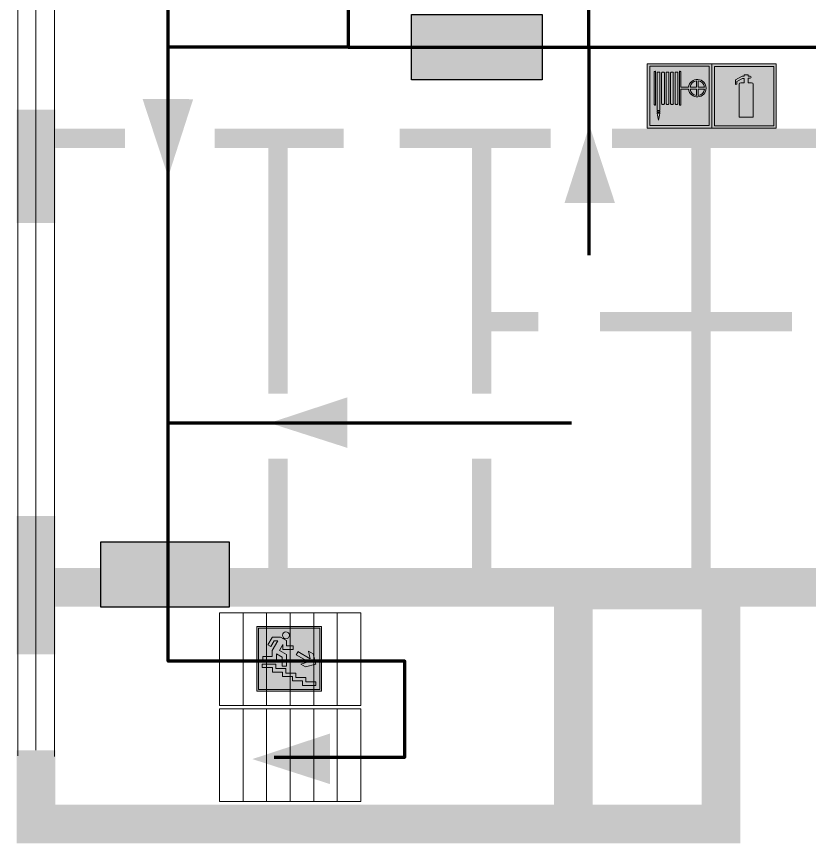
# Model space of a CAD drawing. Header units: millimetres. Extents: x 13810 to 67229, y 12374 to 21950.
# Drawn here: x 29179.5 to 29277.9, y 13869 to 13971.6 of the extents above; entities that cross this region are included whole.
import ezdxf

# ---------------------------------------------------------------- set-up
doc = ezdxf.new("R2010")
doc.units = ezdxf.units.MM
doc.layers.add('План_Штампы', color=7, linetype='Continuous')

# ---------------------------------------------------------------- blocks, each defined once
blk = doc.blocks.new('A$C7B4425F7')
at = {"true_color": 0xffffff}
blk.add_hatch(color=7, dxfattribs=at).paths.add_polyline_path([(0, 0), (-16, 0), (-16, -8), (0, -8)])
h = blk.add_hatch(color=126)
h.paths.add_polyline_path([(-0.2, -0.2), (-15.8, -0.2), (-15.8, -7.8), (-0.2, -7.8)])
h.paths.add_polyline_path([(-11.76, -2.03), (-11.76, -3.66), (-11.17, -3.66, -0.568275), (-11.17, -6.18), (-12.58, -6.18), (-12.58, -2.03)], flags=16)
h.paths.add_polyline_path([(-13.33, -4.12, -0.495768), (-13.59, -6.18), (-15.03, -6.18), (-15.03, -2.03), (-13.59, -2.03, -0.487973)], flags=16)
h.paths.add_polyline_path([(-10.25, -2.03), (-9.48, -2.03), (-9.48, -6.18), (-10.25, -6.18)], flags=16)
h.paths.add_polyline_path([(-13.84, -3.69), (-14.24, -3.69), (-14.24, -3.03), (-13.9, -3.03, -0.692621)], flags=0)
h.paths.add_polyline_path([(-9.15, -2.03), (-8.4, -2.03), (-8.04, -3.07), (-7.68, -2.03), (-6.93, -2.03), (-7.64, -4.1), (-6.93, -6.18), (-7.68, -6.18), (-8.04, -5.14), (-8.4, -6.18), (-9.15, -6.18), (-8.44, -4.1)], flags=16)
h.paths.add_polyline_path([(-11.76, -4.46), (-11.42, -4.46, -0.692621), (-11.36, -5.12), (-11.76, -5.12)], flags=0)
h.paths.add_polyline_path([(-13.9, -5.2), (-14.24, -5.2), (-14.24, -4.55), (-13.84, -4.55, -0.708038)], flags=0)
edge = h.paths.add_edge_path(flags=16)
edge.add_ellipse((-5.51, -4.08), major_axis=(0, 2.05), ratio=0.586184, start_angle=0, end_angle=360)
edge = h.paths.add_edge_path(flags=0)
edge.add_ellipse((-5.51, -4.08), major_axis=(0, 1.14), ratio=0.454828, start_angle=0, end_angle=360)
h.paths.add_polyline_path([(-4.13, -4.96, 0.377264), (-3.48, -4.52, 0.0555), (-3.16, -2.03), (-1.66, -2.03), (-1.66, -4.96), (-0.96, -4.96), (-0.96, -7.01), (-1.75, -7.01), (-1.75, -6.18), (-3.3, -6.18), (-3.3, -7.02), (-4.13, -7.02)], flags=16)
h.paths.add_polyline_path([(-2.73, -2.91), (-2.28, -2.91), (-2.28, -4.96), (-3.05, -4.96, 0.079136)], flags=0)
at = {"color": 126}
blk.add_lwpolyline([(-16, -8), (0, -8), (0, 0), (-16, 0)], close=True, dxfattribs=at)
blk = doc.blocks.new('вниз')
at = {"lineweight": 0, "true_color": 0xffffff}
h = blk.add_hatch(color=7, dxfattribs=at)
h.dxf.hatch_style = 1
h.paths.add_polyline_path([(40994.51, -4472.22), (40986.51, -4472.22), (40986.51, -4480.22), (40994.51, -4480.22)])
h.paths.add_polyline_path([(40994.31, -4472.42), (40994.31, -4480.01), (40986.71, -4480.01), (40986.71, -4472.42)], flags=16)
h.paths.add_polyline_path([(40988.43, -4473.53), (40989.43, -4473.53), (40990.19, -4473.96), (40990.19, -4474.6), (40991, -4474.6), (40991, -4475.06), (40989.73, -4475.06), (40989.73, -4474.46), (40989.3, -4475.18), (40990.17, -4475.7), (40990.17, -4477.11), (40989.63, -4477.11), (40989.63, -4476.01), (40988.94, -4475.59), (40988.94, -4476.46), (40988.94, -4476.46), (40987.47, -4476.46), (40987.26, -4476.46), (40987.26, -4475.92), (40988.4, -4475.92), (40988.4, -4475.2), (40989.1, -4473.99), (40988.66, -4473.99), (40988.24, -4474.7), (40987.86, -4474.47), (40988.41, -4473.56)], flags=0)
h.paths.add_polyline_path([(40990.55, -4473.29, -1), (40989.69, -4473.29, -1)], flags=0)
h.paths.add_polyline_path([(40988.85, -4476.89), (40988.85, -4477.43), (40990.1, -4477.43), (40990.1, -4477.99), (40991.34, -4477.99), (40991.34, -4478.54), (40992.59, -4478.54), (40992.59, -4479.09), (40993.83, -4479.09), (40993.83, -4479.52), (40992.17, -4479.52), (40992.17, -4478.97), (40990.91, -4478.97), (40990.91, -4478.41), (40989.68, -4478.41), (40989.68, -4477.86), (40988.43, -4477.86), (40988.43, -4477.31), (40987.6, -4477.31), (40987.18, -4477.31), (40987.18, -4476.89)], flags=0)
h.paths.add_polyline_path([(40991.61, -4475.33), (40993.12, -4476.2), (40992.9, -4475.27), (40993.48, -4475.6), (40993.83, -4476.88), (40992.56, -4477.22), (40991.97, -4476.88), (40992.9, -4476.61), (40991.38, -4475.74), (40991.58, -4475.39)], flags=0)
h.paths.add_polyline_path([(40990.19, -4473.96), (40989.43, -4473.53), (40988.43, -4473.53), (40988.41, -4473.56), (40987.86, -4474.47), (40988.24, -4474.7), (40988.66, -4473.99), (40989.1, -4473.99), (40988.4, -4475.2), (40988.4, -4475.92), (40987.26, -4475.92), (40987.26, -4476.46), (40987.47, -4476.46), (40988.94, -4476.46), (40988.94, -4476.27), (40988.94, -4475.59), (40989.63, -4476.01), (40989.63, -4477.11), (40990.17, -4477.11), (40990.17, -4475.7), (40989.3, -4475.18), (40989.73, -4474.46), (40989.73, -4475.06), (40991, -4475.06), (40991, -4474.6), (40990.19, -4474.6)], flags=0)
h.paths.add_polyline_path([(40990.55, -4473.29, 1), (40989.69, -4473.29, 1)], flags=0)
h.paths.add_polyline_path([(40991.61, -4475.33), (40991.58, -4475.39), (40991.38, -4475.74), (40992.9, -4476.61), (40991.97, -4476.88), (40992.56, -4477.22), (40993.83, -4476.88), (40993.48, -4475.6), (40992.9, -4475.27), (40993.12, -4476.2)], flags=0)
h.paths.add_polyline_path([(40990.1, -4477.43), (40988.85, -4477.43), (40988.85, -4476.89), (40987.18, -4476.89), (40987.18, -4477.31), (40987.6, -4477.31), (40988.43, -4477.31), (40988.43, -4477.86), (40989.68, -4477.86), (40989.68, -4478.41), (40990.91, -4478.41), (40990.91, -4478.97), (40992.17, -4478.97), (40992.17, -4479.52), (40993.83, -4479.52), (40993.83, -4479.09), (40992.59, -4479.09), (40992.59, -4478.54), (40991.34, -4478.54), (40991.34, -4477.99), (40990.1, -4477.99)], flags=0)
at = {"lineweight": 0}
h = blk.add_hatch(color=126, dxfattribs=at)
h.dxf.hatch_style = 1
h.paths.add_polyline_path([(40994.31, -4472.42), (40986.71, -4472.42), (40986.71, -4480.01), (40994.31, -4480.01)])
h.paths.add_polyline_path([(40988.43, -4473.53), (40989.43, -4473.53), (40990.19, -4473.96), (40990.19, -4474.6), (40991, -4474.6), (40991, -4475.06), (40989.73, -4475.06), (40989.73, -4474.46), (40989.3, -4475.18), (40990.17, -4475.7), (40990.17, -4477.11), (40989.63, -4477.11), (40989.63, -4476.01), (40988.94, -4475.59), (40988.94, -4476.46), (40988.94, -4476.46), (40987.47, -4476.46), (40987.26, -4476.46), (40987.26, -4475.92), (40988.4, -4475.92), (40988.4, -4475.2), (40989.1, -4473.99), (40988.66, -4473.99), (40988.24, -4474.7), (40987.86, -4474.47), (40988.41, -4473.56)], flags=16)
h.paths.add_polyline_path([(40990.55, -4473.29, -1), (40989.69, -4473.29, -1)], flags=16)
h.paths.add_polyline_path([(40988.85, -4476.89), (40988.85, -4477.43), (40990.1, -4477.43), (40990.1, -4477.99), (40991.34, -4477.99), (40991.34, -4478.54), (40992.59, -4478.54), (40992.59, -4479.09), (40993.83, -4479.09), (40993.83, -4479.52), (40992.17, -4479.52), (40992.17, -4478.97), (40990.91, -4478.97), (40990.91, -4478.41), (40989.68, -4478.41), (40989.68, -4477.86), (40988.43, -4477.86), (40988.43, -4477.31), (40987.6, -4477.31), (40987.18, -4477.31), (40987.18, -4476.89)], flags=16)
h.paths.add_polyline_path([(40991.61, -4475.33), (40993.12, -4476.2), (40992.9, -4475.27), (40993.48, -4475.6), (40993.83, -4476.88), (40992.56, -4477.22), (40991.97, -4476.88), (40992.9, -4476.61), (40991.38, -4475.74), (40991.58, -4475.39)], flags=16)
at = {"lineweight": 0, "true_color": 0xffffff}
h = blk.add_hatch(color=7, dxfattribs=at)
h.dxf.hatch_style = 1
h.paths.add_polyline_path([(40989.73, -4474.46), (40989.73, -4475.06), (40991, -4475.06), (40991, -4474.6), (40990.19, -4474.6), (40990.19, -4473.96), (40989.43, -4473.53), (40988.43, -4473.53), (40988.41, -4473.56), (40987.86, -4474.47), (40988.24, -4474.7), (40988.66, -4473.99), (40989.1, -4473.99), (40988.4, -4475.2), (40988.4, -4475.92), (40987.26, -4475.92), (40987.26, -4476.46), (40987.47, -4476.46), (40988.94, -4476.46), (40988.94, -4475.59), (40989.63, -4476.01), (40989.63, -4477.11), (40990.17, -4477.11), (40990.17, -4475.7), (40989.3, -4475.18)])
h.paths.add_polyline_path([(40989.69, -4473.29, 1), (40990.55, -4473.29, 1)])
h.paths.add_polyline_path([(40991.61, -4475.33), (40991.58, -4475.39), (40991.38, -4475.74), (40992.9, -4476.61), (40991.97, -4476.88), (40992.56, -4477.22), (40993.83, -4476.88), (40993.48, -4475.6), (40992.9, -4475.27), (40993.12, -4476.2)])
h.paths.add_polyline_path([(40990.1, -4477.43), (40988.85, -4477.43), (40988.85, -4476.89), (40987.18, -4476.89), (40987.18, -4477.31), (40987.6, -4477.31), (40988.43, -4477.31), (40988.43, -4477.86), (40989.68, -4477.86), (40989.68, -4478.41), (40990.91, -4478.41), (40990.91, -4478.97), (40992.17, -4478.97), (40992.17, -4479.52), (40993.83, -4479.52), (40993.83, -4479.09), (40992.59, -4479.09), (40992.59, -4478.54), (40991.34, -4478.54), (40991.34, -4477.99), (40990.1, -4477.99)])
at = {"color": 126, "lineweight": 0}
for points in [[(40986.51, -4472.22), (40994.51, -4472.22), (40994.51, -4480.22), (40986.51, -4480.22)], [(40986.71, -4472.42), (40994.31, -4472.42), (40994.31, -4480.01), (40986.71, -4480.01)]]:
    blk.add_lwpolyline(points, close=True, dxfattribs=at)
for points in [[(40987.47, -4476.46), (40987.26, -4476.46), (40987.26, -4475.92), (40988.4, -4475.92), (40988.4, -4475.2), (40989.1, -4473.99), (40988.66, -4473.99), (40988.24, -4474.7), (40987.86, -4474.47), (40988.41, -4473.56), (40988.43, -4473.53), (40989.43, -4473.53), (40990.19, -4473.96), (40990.19, -4474.6), (40991, -4474.6), (40991, -4475.06), (40989.73, -4475.06), (40989.73, -4474.46), (40989.3, -4475.18), (40990.17, -4475.7), (40990.17, -4477.11), (40989.63, -4477.11), (40989.63, -4476.01), (40988.94, -4475.59), (40988.94, -4476.46)], [(40991.58, -4475.39), (40991.38, -4475.74), (40992.9, -4476.61), (40991.97, -4476.88), (40992.56, -4477.22), (40993.83, -4476.88), (40993.48, -4475.6), (40992.9, -4475.27), (40993.12, -4476.2), (40991.61, -4475.33), (40991.58, -4475.39)], [(40987.6, -4477.31), (40987.18, -4477.31), (40987.18, -4476.89), (40988.85, -4476.89), (40988.85, -4477.43), (40990.1, -4477.43), (40990.1, -4477.99), (40991.34, -4477.99), (40991.34, -4478.54), (40992.59, -4478.54), (40992.59, -4479.09), (40993.83, -4479.09), (40993.83, -4479.52), (40992.17, -4479.52), (40992.17, -4478.97), (40990.91, -4478.97), (40990.91, -4478.41), (40989.68, -4478.41), (40989.68, -4477.86), (40988.43, -4477.86), (40988.43, -4477.31), (40987.6, -4477.31)], [(40987.47, -4476.46), (40988.94, -4476.46), (40988.94, -4476.27)]]:
    blk.add_lwpolyline(points, dxfattribs=at)
blk.add_circle((40990.12, -4473.29), 0.432, dxfattribs=at)
blk = doc.blocks.new('A$C32E8229D')
at = {"true_color": 0xffffff}
blk.add_hatch(color=7, dxfattribs=at).paths.add_polyline_path([(0, 0), (0, -8), (16, -8), (16, 0)])
h = blk.add_hatch(color=126)
h.paths.add_polyline_path([(0.2, -0.2), (15.8, -0.2), (15.8, -7.8), (0.2, -7.8)])
h.paths.add_polyline_path([(13.49, -2.05), (12.08, -2.05), (11.37, -2.63, 0.162397), (11.29, -2.84), (11.29, -3.63), (10.35, -3.63), (10.35, -4.05), (11.68, -4.05), (11.68, -3.48), (12.26, -4.28), (11.29, -5.1), (11.29, -6.78), (11.85, -6.78), (11.85, -5.44), (12.8, -4.64), (12.8, -5.94), (14.46, -5.94), (14.46, -5.39), (13.45, -5.39), (13.45, -3.97), (12.46, -2.59), (13.15, -2.59), (13.69, -3.34), (14.18, -3)], flags=16)
h.paths.add_polyline_path([(10.74, -1.82, 1), (11.8, -1.82, 1)], flags=16)
h.paths.add_polyline_path([(9.39, -3.59), (5.99, -3.59), (6.56, -3.03), (5.91, -3.03), (5.1, -3.83), (5.91, -4.64), (6.56, -4.64), (5.99, -4.09), (9.39, -4.09)], flags=16)
h.paths.add_polyline_path([(4.29, -1.08), (1.72, -1.08), (1.72, -6.6), (4.29, -6.6)], flags=16)
at = {"color": 126}
blk.add_lwpolyline([(16, -8), (0, -8), (0, 0), (16, 0)], close=True, dxfattribs=at)
blk = doc.blocks.new('A$C37112FD5')
at = {"true_color": 0xf5f5ff}
h = blk.add_hatch(color=7, dxfattribs=at)
h.dxf.hatch_style = 1
h.paths.add_polyline_path([(12.8, -7.4), (0, -7.4), (0, -20.2), (12.8, -20.2)])
h.paths.add_polyline_path([(12.29, -7.91), (12.29, -19.69), (0.51, -19.69), (0.51, -7.91)], flags=16)
h.paths.add_polyline_path([(4.98, -9.04, -0.42597), (5.17, -9.22), (5.17, -12.25), (5.17, -15.29, -0.432244), (4.98, -15.47), (4.83, -15.47, -0.42597), (4.64, -15.29), (4.64, -12.25), (4.64, -9.22, -0.432244), (4.83, -9.04)], flags=0)
h.paths.add_polyline_path([(4.28, -9.22), (4.28, -12.25), (4.28, -15.29, -0.432244), (4.09, -15.47), (3.94, -15.47, -0.42597), (3.75, -15.29), (3.75, -12.25), (3.75, -9.22, -0.432244), (3.94, -9.04), (4.09, -9.04, -0.42597)], flags=0)
h.paths.add_polyline_path([(5.72, -9.04), (5.87, -9.04, -0.42597), (6.06, -9.22), (6.06, -12.25), (6.06, -15.29, -0.432244), (5.87, -15.47), (5.72, -15.47, -0.42597), (5.53, -15.29), (5.53, -12.25), (5.53, -9.22, -0.432244)], flags=0)
h.paths.add_polyline_path([(6.42, -8.9), (6.5, -8.9, -0.42597), (6.69, -9.08), (6.69, -12.03), (8.21, -12.03, -15.824349), (8.21, -12.47), (6.69, -12.47), (6.69, -15.42, -0.432244), (6.5, -15.6), (6.42, -15.6)], flags=0)
h.paths.add_polyline_path([(3.39, -9.22), (3.39, -12.25), (3.39, -15.29, -0.432244), (3.2, -15.47), (3.05, -15.47, -0.42597), (2.85, -15.29), (2.85, -12.25), (2.85, -9.22, -0.432244), (3.05, -9.04), (3.2, -9.04, -0.42597)], flags=0)
h.paths.add_polyline_path([(2.5, -9.22), (2.5, -16.71), (1.96, -16.71), (1.96, -9.22, -0.432244), (2.15, -9.04), (2.31, -9.04, -0.42597)], flags=0)
h.paths.add_polyline_path([(1.61, -8.9), (1.61, -15.6), (1.57, -15.6, -0.42597), (1.37, -15.42), (1.37, -12.03), (1.37, -9.09, -0.432244), (1.57, -8.9)], flags=0)
h.paths.add_polyline_path([(9.76, -10.81), (9.76, -12.03), (8.49, -12.03, -0.336371)], flags=0)
h.paths.add_polyline_path([(8.49, -12.47), (9.76, -12.47), (9.76, -13.7, -0.336371)], flags=0)
h.paths.add_polyline_path([(10.11, -10.81, -0.336371), (11.38, -12.03), (10.11, -12.03)], flags=0)
h.paths.add_polyline_path([(10.11, -12.47), (11.38, -12.47, -0.336371), (10.11, -13.7)], flags=0)
h.paths.add_polyline_path([(2.5, -16.84), (2.5, -17.05), (1.97, -17.05), (1.97, -16.84)], flags=0)
h.paths.add_polyline_path([(2.5, -17.24, -0.033778), (2.24, -18.6, -0.033778), (1.97, -17.24)], flags=0)
h = blk.add_hatch(color=242)
h.dxf.hatch_style = 1
h.paths.add_polyline_path([(12.29, -7.91), (0.51, -7.91), (0.51, -19.69), (12.29, -19.69)])
h.paths.add_polyline_path([(6.42, -15.6), (6.42, -8.9), (6.5, -8.9, -0.42597), (6.69, -9.08), (6.69, -12.03), (8.21, -12.03, -15.824349), (8.21, -12.47), (6.69, -12.47), (6.69, -15.42, -0.432244), (6.5, -15.6)], flags=16)
h.paths.add_polyline_path([(5.87, -15.47), (5.72, -15.47, -0.42597), (5.53, -15.29), (5.53, -12.25), (5.53, -9.22, -0.432244), (5.72, -9.04), (5.87, -9.04, -0.42597), (6.06, -9.22), (6.06, -12.25), (6.06, -15.29, -0.432244)], flags=16)
h.paths.add_polyline_path([(4.98, -15.47), (4.83, -15.47, -0.42597), (4.64, -15.29), (4.64, -12.25), (4.64, -9.22, -0.432244), (4.83, -9.04), (4.98, -9.04, -0.42597), (5.17, -9.22), (5.17, -12.25), (5.17, -15.29, -0.432244)], flags=16)
h.paths.add_polyline_path([(4.09, -15.47), (3.94, -15.47, -0.42597), (3.75, -15.29), (3.75, -12.25), (3.75, -9.22, -0.432244), (3.94, -9.04), (4.09, -9.04, -0.42597), (4.28, -9.22), (4.28, -12.25), (4.28, -15.29, -0.432244)], flags=16)
h.paths.add_polyline_path([(3.2, -15.47), (3.05, -15.47, -0.42597), (2.85, -15.29), (2.85, -12.25), (2.85, -9.22, -0.432244), (3.05, -9.04), (3.2, -9.04, -0.42597), (3.39, -9.22), (3.39, -12.25), (3.39, -15.29, -0.432244)], flags=16)
h.paths.add_polyline_path([(2.5, -17.05), (1.97, -17.05), (1.97, -16.84), (2.5, -16.84)], flags=16)
h.paths.add_polyline_path([(2.5, -17.24, -0.033778), (2.24, -18.6, -0.033778), (1.97, -17.24)], flags=16)
h.paths.add_polyline_path([(2.5, -16.71), (1.96, -16.71), (1.96, -9.22, -0.432244), (2.15, -9.04), (2.31, -9.04, -0.42597), (2.5, -9.22)], flags=16)
h.paths.add_polyline_path([(1.61, -15.6), (1.57, -15.6, -0.42597), (1.37, -15.42), (1.37, -12.03), (1.37, -9.09, -0.432244), (1.57, -8.9), (1.61, -8.9)], flags=16)
h.paths.add_polyline_path([(8.49, -12.47), (9.76, -12.47), (9.76, -13.7, -0.336371)], flags=0)
h.paths.add_polyline_path([(10.11, -13.7), (10.11, -12.47), (11.38, -12.47, -0.336371)], flags=0)
h.paths.add_polyline_path([(8.49, -12.03, -0.336371), (9.76, -10.81), (9.76, -12.03)], flags=0)
h.paths.add_polyline_path([(10.11, -12.03), (10.11, -10.81, -0.336371), (11.38, -12.03)], flags=0)
h = blk.add_hatch(color=7, dxfattribs=at)
h.dxf.hatch_style = 1
h.paths.add_polyline_path([(1.61, -8.9), (1.57, -8.9, 0.432244), (1.37, -9.09), (1.37, -12.03), (1.37, -15.42, 0.42597), (1.57, -15.6), (1.61, -15.6)])
h.paths.add_polyline_path([(2.5, -9.22, 0.42597), (2.31, -9.04), (2.15, -9.04, 0.432244), (1.96, -9.22), (1.96, -16.71), (2.5, -16.71)])
h.paths.add_polyline_path([(2.5, -16.84), (1.97, -16.84), (1.97, -17.05), (2.5, -17.05)])
h.paths.add_polyline_path([(2.5, -17.24), (1.97, -17.24, 0.033778), (2.24, -18.6, 0.033778)])
h.paths.add_polyline_path([(3.39, -12.25), (3.39, -9.22, 0.42597), (3.2, -9.04), (3.05, -9.04, 0.432244), (2.85, -9.22), (2.85, -12.25), (2.85, -15.29, 0.42597), (3.05, -15.47), (3.2, -15.47, 0.432244), (3.39, -15.29)])
h.paths.add_polyline_path([(4.28, -12.25), (4.28, -9.22, 0.42597), (4.09, -9.04), (3.94, -9.04, 0.432244), (3.75, -9.22), (3.75, -12.25), (3.75, -15.29, 0.42597), (3.94, -15.47), (4.09, -15.47, 0.432244), (4.28, -15.29)])
h.paths.add_polyline_path([(5.17, -12.25), (5.17, -9.22, 0.42597), (4.98, -9.04), (4.83, -9.04, 0.432244), (4.64, -9.22), (4.64, -12.25), (4.64, -15.29, 0.42597), (4.83, -15.47), (4.98, -15.47, 0.432244), (5.17, -15.29)])
h.paths.add_polyline_path([(6.06, -12.25), (6.06, -9.22, 0.42597), (5.87, -9.04), (5.72, -9.04, 0.432244), (5.53, -9.22), (5.53, -12.25), (5.53, -15.29, 0.42597), (5.72, -15.47), (5.87, -15.47, 0.432244), (6.06, -15.29)])
h.paths.add_polyline_path([(6.69, -12.47), (8.21, -12.47, 15.824349), (8.21, -12.03), (6.69, -12.03), (6.69, -9.08, 0.42597), (6.5, -8.9), (6.42, -8.9), (6.42, -15.6), (6.5, -15.6, 0.432244), (6.69, -15.42)])
h.paths.add_polyline_path([(8.49, -12.47), (9.76, -12.47), (9.76, -13.7, -0.336371)], flags=16)
h.paths.add_polyline_path([(8.49, -12.03, -0.336371), (9.76, -10.81), (9.76, -12.03)], flags=16)
h.paths.add_polyline_path([(10.11, -12.47), (11.38, -12.47, -0.336371), (10.11, -13.7)], flags=16)
h.paths.add_polyline_path([(10.11, -12.03), (10.11, -10.81, -0.336371), (11.38, -12.03)], flags=16)
h = blk.add_hatch(color=242)
h.dxf.hatch_style = 1
h.paths.add_polyline_path([(9.76, -10.81, 0.336371), (8.49, -12.03), (9.76, -12.03)])
h.paths.add_polyline_path([(10.11, -10.81), (10.11, -12.03), (11.38, -12.03, 0.336371)])
h.paths.add_polyline_path([(11.38, -12.47), (10.11, -12.47), (10.11, -13.7, 0.336371)])
h.paths.add_polyline_path([(9.76, -12.47), (8.49, -12.47, 0.336371), (9.76, -13.7)])
at = {"color": 242, "lineweight": 5}
for p, q in [((0, -20.2), (0, -7.4)), ((0, -7.4), (12.8, -7.4)), ((12.8, -20.2), (12.8, -7.4)), ((1.37, -12.03), (1.37, -9.08)), ((1.57, -8.9), (1.61, -8.9)), ((1.61, -8.9), (1.61, -15.6)), ((1.96, -16.71), (1.96, -9.22)), ((2.15, -9.04), (2.31, -9.04)), ((2.5, -16.71), (2.5, -9.22)), ((2.85, -12.25), (2.85, -9.22)), ((3.05, -9.04), (3.2, -9.04)), ((3.39, -12.25), (3.39, -9.22)), ((3.75, -12.25), (3.75, -9.22)), ((3.94, -9.04), (4.09, -9.04)), ((4.28, -12.25), (4.28, -9.22)), ((4.64, -12.25), (4.64, -9.22)), ((4.83, -9.04), (4.98, -9.04)), ((5.17, -12.25), (5.17, -9.22)), ((5.53, -12.25), (5.53, -9.22)), ((5.72, -9.04), (5.87, -9.04)), ((6.06, -12.25), (6.06, -9.22)), ((6.42, -8.9), (6.42, -15.6)), ((6.5, -8.9), (6.42, -8.9)), ((6.69, -12.03), (6.69, -9.08)), ((9.76, -10.81), (9.76, -12.03)), ((10.11, -10.81), (10.11, -12.03)), ((1.37, -12.03), (1.37, -15.42)), ((2.85, -12.25), (2.85, -15.29)), ((3.39, -12.25), (3.39, -15.29)), ((3.75, -12.25), (3.75, -15.29)), ((4.28, -12.25), (4.28, -15.29)), ((4.64, -12.25), (4.64, -15.29)), ((5.17, -12.25), (5.17, -15.29)), ((5.53, -12.25), (5.53, -15.29)), ((6.06, -12.25), (6.06, -15.29)), ((8.21, -12.03), (6.69, -12.03)), ((8.21, -12.47), (6.69, -12.47)), ((6.69, -12.47), (6.69, -15.42)), ((9.76, -12.03), (8.49, -12.03)), ((9.76, -12.47), (8.49, -12.47)), ((9.76, -12.47), (9.76, -13.7)), ((11.38, -12.03), (10.11, -12.03)), ((11.38, -12.47), (10.11, -12.47)), ((10.11, -12.47), (10.11, -13.7)), ((1.57, -15.6), (1.61, -15.6)), ((3.05, -15.47), (3.2, -15.47)), ((3.94, -15.47), (4.09, -15.47)), ((4.83, -15.47), (4.98, -15.47)), ((5.72, -15.47), (5.87, -15.47)), ((6.42, -15.6), (6.5, -15.6)), ((1.96, -16.71), (2.5, -16.71)), ((1.97, -16.84), (2.5, -16.84)), ((1.97, -17.05), (1.97, -16.84)), ((2.5, -17.05), (1.97, -17.05)), ((1.97, -17.24), (2.5, -17.24)), ((2.5, -16.84), (2.5, -17.05)), ((0, -20.2), (12.8, -20.2))]:
    blk.add_line(p, q, dxfattribs=at)
blk.add_lwpolyline([(0.51, -7.91), (12.29, -7.91), (12.29, -19.69), (0.51, -19.69)], close=True, dxfattribs=at)
for centre, radius, start, end in [((1.56, -9.09), 0.182, 87.1027, 180.6071), ((2.15, -9.22), 0.182, 87.1027, 180.6071), ((2.32, -9.22), 0.182, 359.3929, 92.8973), ((3.04, -9.22), 0.182, 87.1027, 180.6071), ((3.21, -9.22), 0.182, 359.3929, 92.8973), ((3.93, -9.22), 0.182, 87.1027, 180.6071), ((4.1, -9.22), 0.182, 359.3929, 92.8973), ((4.82, -9.22), 0.182, 87.1027, 180.6071), ((4.99, -9.22), 0.182, 359.3929, 92.8973), ((5.71, -9.22), 0.182, 87.1027, 180.6071), ((5.88, -9.22), 0.182, 359.3929, 92.8973), ((6.51, -9.09), 0.182, 359.3929, 92.8973), ((9.93, -12.25), 1.74, 187.2319, 172.7681), ((9.93, -12.25), 1.46, 96.9927, 171.3585), ((9.93, -12.25), 1.46, 8.6415, 83.0073), ((9.93, -12.25), 1.46, 188.6415, 263.0073), ((9.93, -12.25), 1.46, 276.9927, 351.3585), ((1.56, -15.42), 0.182, 179.3929, 272.8973), ((3.04, -15.29), 0.182, 179.3929, 272.8973), ((3.21, -15.29), 0.182, 267.1027, 0.6071), ((3.93, -15.29), 0.182, 179.3929, 272.8973), ((4.1, -15.29), 0.182, 267.1027, 0.6071), ((4.82, -15.29), 0.182, 179.3929, 272.8973), ((4.99, -15.29), 0.182, 267.1027, 0.6071), ((5.71, -15.29), 0.182, 179.3929, 272.8973), ((5.88, -15.29), 0.182, 267.1027, 0.6071), ((6.51, -15.42), 0.182, 267.1027, 0.6071), ((12.17, -15.98), 10.27, 187.041, 194.7793), ((-7.7, -15.98), 10.27, 345.2207, 352.959)]:
    blk.add_arc(centre, radius, start, end, dxfattribs=at)
blk = doc.blocks.new('A$C3AD82952')
at = {"true_color": 0xf5f5ff}
h = blk.add_hatch(color=7, dxfattribs=at)
h.dxf.hatch_style = 1
h.paths.add_polyline_path([(8.21, 8.73, 0.414214), (7.89, 9.05), (7.22, 9.05), (7.22, 9.92), (7.59, 9.92, 1), (7.57, 10.36), (7.22, 10.36), (7.22, 10.6), (6.43, 10.6), (6.43, 10.36), (6.01, 10.36), (4.74, 9.59), (4.74, 8.69), (4.98, 8.73), (4.98, 9.26), (6.12, 9.91), (6.43, 9.91), (6.43, 9.05), (5.76, 9.05, 0.414214), (5.44, 8.73), (5.44, 2.2), (8.21, 2.2)], flags=0)
h.paths.add_polyline_path([(12.8, 12.8), (0, 12.8), (0, 0), (12.8, 0)])
h.paths.add_polyline_path([(0.51, 12.29), (12.29, 12.29), (12.29, 0.51), (0.51, 0.51)], flags=16)
h.paths.add_polyline_path([(4.74, 9.59), (6.01, 10.36), (6.43, 10.36), (6.43, 10.6), (7.22, 10.6), (7.22, 10.36), (7.59, 10.36, -0.94586), (7.59, 9.92), (7.22, 9.92), (7.22, 9.05), (7.89, 9.05, -0.414214), (8.21, 8.73), (8.21, 2.2), (5.44, 2.2), (5.44, 8.73, -0.414214), (5.76, 9.05), (6.43, 9.05), (6.43, 9.91), (6.12, 9.91), (4.98, 9.26), (4.98, 8.73), (4.74, 8.69)], flags=0)
h = blk.add_hatch(color=242)
h.dxf.hatch_style = 1
h.paths.add_polyline_path([(12.29, 12.29), (0.51, 12.29), (0.51, 0.51), (12.29, 0.51)])
h.paths.add_polyline_path([(4.74, 8.69), (4.74, 9.59), (6.01, 10.36), (6.43, 10.36), (6.43, 10.6), (7.22, 10.6), (7.22, 10.36), (7.59, 10.36, -0.94586), (7.59, 9.92), (7.22, 9.92), (7.22, 9.05), (7.89, 9.05, -0.414214), (8.21, 8.73), (8.21, 2.2), (5.44, 2.2), (5.44, 8.73, -0.414214), (5.76, 9.05), (6.43, 9.05), (6.43, 9.91), (6.12, 9.91), (4.98, 9.26), (4.98, 8.73)], flags=16)
h = blk.add_hatch(color=7, dxfattribs=at)
h.dxf.hatch_style = 1
h.paths.add_polyline_path([(8.21, 8.73, 0.414214), (7.89, 9.05), (7.22, 9.05), (7.22, 9.92), (7.59, 9.92, 1), (7.57, 10.36), (7.22, 10.36), (7.22, 10.6), (6.43, 10.6), (6.43, 10.36), (6.01, 10.36), (4.74, 9.59), (4.74, 8.69), (4.98, 8.73), (4.98, 9.26), (6.12, 9.91), (6.43, 9.91), (6.43, 9.05), (5.76, 9.05, 0.414214), (5.44, 8.73), (5.44, 2.2), (8.21, 2.2)])
at = {"color": 242, "lineweight": 5}
for p, q in [((0, 0), (0, 12.8)), ((0, 12.8), (12.8, 12.8)), ((12.8, 0), (12.8, 12.8)), ((6.01, 10.36), (4.74, 9.59)), ((4.98, 9.26), (6.12, 9.91)), ((6.01, 10.36), (6.43, 10.36)), ((6.12, 9.91), (6.43, 9.91)), ((7.22, 10.6), (6.43, 10.6)), ((6.43, 10.6), (6.43, 10.36)), ((6.43, 9.91), (6.43, 9.05)), ((7.22, 10.36), (7.22, 10.6)), ((7.59, 10.36), (7.22, 10.36)), ((7.22, 9.05), (7.22, 9.92)), ((7.59, 9.92), (7.22, 9.92)), ((4.74, 9.59), (4.74, 8.69)), ((4.74, 8.69), (4.98, 8.73)), ((4.98, 8.73), (4.98, 9.26)), ((5.44, 2.2), (5.44, 8.73)), ((5.76, 9.05), (6.43, 9.05)), ((7.89, 9.05), (7.22, 9.05)), ((8.21, 2.2), (8.21, 8.73)), ((5.44, 2.2), (8.21, 2.2)), ((0, 0), (12.8, 0))]:
    blk.add_line(p, q, dxfattribs=at)
blk.add_lwpolyline([(0.51, 12.29), (12.29, 12.29), (12.29, 0.51), (0.51, 0.51)], close=True, dxfattribs=at)
for centre, radius, start, end in [((7.58, 10.14), 0.223, 273.1875, 86.8125), ((5.76, 8.73), 0.32, 90, 180), ((7.89, 8.73), 0.32, 0, 90)]:
    blk.add_arc(centre, radius, start, end, dxfattribs=at)

msp = doc.modelspace()

# ---------------------------------------------------------------- linework, layer by layer
at = {"color": 126, "lineweight": 100, "true_color": 0x008754}
for points in [[(29211.45, 13879.67), (29227.69, 13879.67), (29227.69, 13891.61), (29198.34, 13891.61), (29198.34, 14034.33)], [(29220.64, 14034.33), (29220.64, 13967.78), (29198.34, 13967.78)], [(29250.5, 13967.78), (29250.5, 14034.33)], [(29220.64, 13967.78), (29424.54, 13967.78)], [(29250.5, 13967.78), (29250.5, 13941.99)], [(29198.34, 13921.16), (29248.36, 13921.16)]]:
    msp.add_lwpolyline(points, dxfattribs=at)
at = {"lineweight": 0}
for points in [[(29181.92, 13880.54), (29181.92, 13991.97)], [(29179.66, 13879.87), (29179.66, 13991.31)], [(29184.21, 13879.78), (29184.21, 13991.21)]]:
    msp.add_lwpolyline(points, dxfattribs=at)
for points, const_width in [([(29181.92, 13945.98), (29181.92, 13960.02)], 4.8), ([(29180.91, 13956.49), (29192.97, 13956.49)], 2.4), ([(29204.08, 13956.49), (29220.08, 13956.49)], 2.4), ([(29211.94, 13956.49), (29211.94, 13924.79)], 2.4), ([(29227.03, 13956.49), (29245.77, 13956.49)], 2.4), ([(29237.22, 13956.49), (29237.22, 13924.79)], 2.4), ([(29253.35, 13956.49), (29280.09, 13956.49)], 2.4), ([(29264.42, 13956.49), (29264.42, 13902.92)], 2.4), ([(29237.22, 13933.71), (29244.24, 13933.71)], 2.4), ([(29251.89, 13933.71), (29275.69, 13933.71)], 2.4), ([(29211.94, 13900.76), (29211.94, 13916.72)], 2.4), ([(29237.22, 13900.76), (29237.22, 13916.72)], 2.4), ([(29181.92, 13892.45), (29181.92, 13909.62)], 4.8), ([(29181.92, 13900.76), (29194.2, 13900.76)], 4.8), ([(29248.58, 13900.44), (29248.58, 13871.38), (29181.92, 13871.38), (29181.92, 13880.54)], 4.8), ([(29419.72, 13900.76), (29202.82, 13900.76)], 4.8)]:
    msp.add_lwpolyline(points, dxfattribs=dict(at, const_width=const_width))
at = {"lineweight": 0, "const_width": 4.8}
msp.add_lwpolyline([(29248.58, 13900.44), (29266.88, 13900.44), (29266.88, 13871.38), (29248.58, 13871.38)], close=True, dxfattribs=at)
at = {"lineweight": 0}
for points in [[(29204.69, 13897.59), (29207.61, 13897.59), (29207.61, 13886.11), (29204.69, 13886.11)], [(29207.61, 13897.59), (29210.53, 13897.59), (29210.53, 13886.11), (29207.61, 13886.11)], [(29210.53, 13897.59), (29213.46, 13897.59), (29213.46, 13886.11), (29210.53, 13886.11)], [(29213.46, 13897.59), (29216.38, 13897.59), (29216.38, 13886.11), (29213.46, 13886.11)], [(29216.38, 13897.59), (29219.3, 13897.59), (29219.3, 13886.11), (29216.38, 13886.11)], [(29219.3, 13897.59), (29222.22, 13897.59), (29222.22, 13886.11), (29219.3, 13886.11)], [(29204.69, 13885.67), (29207.61, 13885.67), (29207.61, 13874.18), (29204.69, 13874.18)], [(29207.61, 13885.67), (29210.53, 13885.67), (29210.53, 13874.18), (29207.61, 13874.18)], [(29210.53, 13885.67), (29213.46, 13885.67), (29213.46, 13874.18), (29210.53, 13874.18)], [(29213.46, 13885.67), (29216.38, 13885.67), (29216.38, 13874.18), (29213.46, 13874.18)], [(29216.38, 13885.67), (29219.3, 13885.67), (29219.3, 13874.18), (29216.38, 13874.18)], [(29219.3, 13885.67), (29222.22, 13885.67), (29222.22, 13874.18), (29219.3, 13874.18)]]:
    msp.add_lwpolyline(points, close=True, dxfattribs=at)
at = {"layer": 'План_Штампы', "color": 126, "true_color": 0x008754}
for points in [[(29195.15, 13961.35), (29201.42, 13961.34), (29198.32, 13951.71)], [(29253.74, 13948.44), (29247.47, 13948.45), (29250.57, 13958.07)], [(29220.54, 13924.34), (29220.53, 13918.07), (29210.9, 13921.16)], [(29218.39, 13882.62), (29218.38, 13876.35), (29208.76, 13879.45)]]:
    msp.add_solid(points, dxfattribs=at)

# ---------------------------------------------------------------- block references
for name, p, xscale, yscale, zscale in [('A$C37112FD5', (29257.74, 13970.36), 0.6249984004534781, 0.6249984004534781, 0.6249984004534781), ('A$C3AD82952', (29265.74, 13957.73), 0.625, 0.625, 0.625)]:
    msp.add_blockref(name, p, dxfattribs=dict(xscale=xscale, yscale=yscale, zscale=zscale))
at = {"color": 126, "true_color": 0x008754}
msp.add_blockref('вниз', (-11777.19, 18368.11), dxfattribs=at)
at = {"layer": 'План_Штампы', "color": 126, "true_color": 0x008754, "xscale": 1.012510887696, "yscale": 1.012510887696, "zscale": 1.012510887696, "rotation": 359.9978653237144}
msp.add_blockref('A$C32E8229D', (29228.5, 13971.85), dxfattribs=at)
at = {"layer": 'План_Штампы'}
msp.add_blockref('A$C7B4425F7', (29205.91, 13906.35), dxfattribs=at)

doc.saveas('drawing.dxf')
